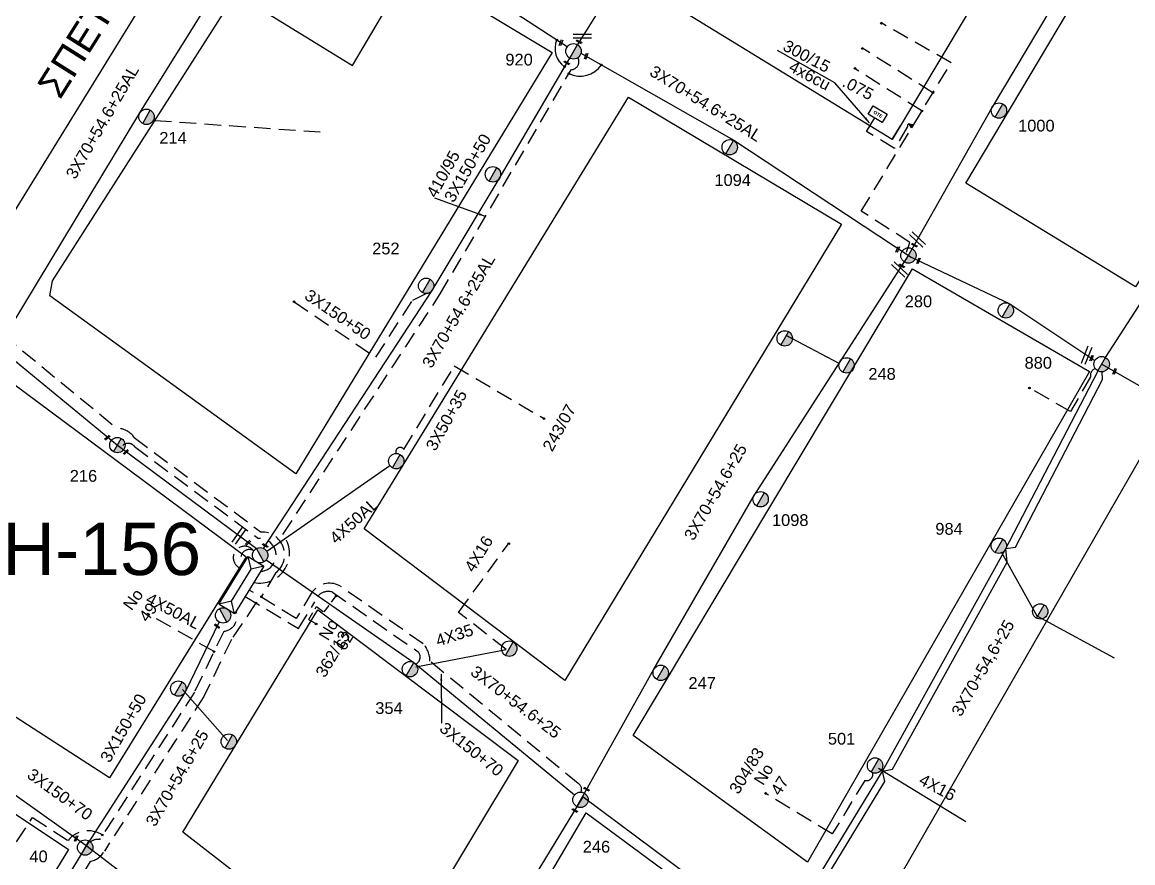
# Model space of a CAD drawing. Header units: millimetres. Extents: x 1421 to 13344, y 800 to 1949.
# Drawn here: x 11012.7 to 11182.8, y 1439.9 to 1568.7 of the extents above; entities that cross this region are included whole.
import ezdxf

# ---------------------------------------------------------------- set-up
doc = ezdxf.new("R2010")
doc.units = ezdxf.units.MM
doc.linetypes.add('DASHED', pattern=[19.05, 12.7, -6.35])
for name, color, linetype in [('Layer2', 7, 'Continuous'), ('Pillar OTE', 7, 'Continuous'), ('Άγνωστα', 7, 'Continuous'), ('Γυμνά εναέρια ΧΤ (3Φ)   4x35CU', 7, 'Continuous'), ('Γυμνά εναέρια ΧΤ (3Φ)   4x50CU', 7, 'Continuous'), ('Εναέρια παροχή ΧΤ 4x16', 7, 'SYN_LINE'), ('Επιγραφές - Σχήματα', 7, 'Continuous'), ('Καλωδια Χ.Τ. 3x50+35', 7, 'Continuous'), ('Καλώδια ΧΤ   3x150+70AL', 7, 'DASHED'), ('Καλώδια ΧΤ   3x150AL+50CU', 7, 'DASHED'), ('Μηχανική τομή', 7, 'Continuous'), ('Στύλος ΦΜ', 7, 'Continuous'), ('Στύλος ΦΜ @ 1', 7, 'Continuous'), ('Συνδέσεις', 7, 'Continuous'), ('Συνεστραμμένα ΧΤ   3x70+54.6+25 AL', 7, 'SYN_LINE'), ('Τομή', 7, 'Continuous'), ('Υποσταθμός εναέριος 2 στύλων', 7, 'Continuous'), ('Υποσταθμός πόλεως', 7, 'Continuous'), ('Υπόβαθρο ΔΕΗ', 7, 'Continuous'), ('Υπόγεια Καλώδια Δικτύου ΧΤ   .075', 7, 'DASHED'), ('Υπόγεια καλώδια Παροχών ΧΤ   4x16AL', 7, 'DASHED'), ('Υπόγεια καλώδια Παροχών ΧΤ   4x50AL', 7, 'DASHED'), ('Υπόγεια καλώδια Παροχών ΧΤ   4x6', 7, 'DASHED')]:
    doc.layers.add(name, color=color, linetype=linetype)
doc.styles.add('arial', font='ARIAL.TTF')
doc.styles.get("Standard").update_dxf_attribs({"font": 'ARIAL.TTF'})
doc.linetypes.add('SYN_LINE', pattern='A,0.5,-0.0001,["/\\/\\/\\/",Standard,S=0.1,R=0,X=0,Y=-0.05],-0.25', length=0.7501)
doc.dimstyles.new('ISO-25', dxfattribs={"dimtxt": 2.5, "dimasz": 2.5, "dimexe": 1.25, "dimexo": 0.625, "dimtad": 1, "dimtxsty": 'Standard', "dimcen": 2.5, "dimadec": 0, "dimazin": 0, "dimtfac": 1, "dimtmove": 0, "dimatfit": 3, "dimfxl": 1, "dimarcsym": 0})

# ---------------------------------------------------------------- blocks, each defined once
blk = doc.blocks.new('ΥΠΑΡΧΩΝ ΤΣΙΜΕΝΤΕΝΙΟΣ ΣΤΥΛΟΣ')
at = {"layer": 'Στύλος ΦΜ'}
blk.add_hatch(color=7, dxfattribs=at).paths.add_polyline_path([(-1.29, -2.28, 0.574793), (2.62, 0, 0.268822), (1.3, 2.27)])
at = {"layer": 'Στύλος ΦΜ', "color": 7}
blk.add_line((-1.29, -2.28), (1.3, 2.27), dxfattribs=at)
blk.add_circle((0, 0), 2.62, dxfattribs=at)
at = {"layer": 'Στύλος ΦΜ', "flags": 4}
for tag, p in [('ΑΡΙΘΜΟΣ', (-4.68, 8.05)), ('ΤΥΠΟΣ', (-4.91, 3.03))]:
    blk.add_attdef(tag, p, '', height=4, dxfattribs=at)
blk = doc.blocks.new('ΥΠΟΣΤΑΘΜΟΣ ΕΝΑΕΡΙΟΣ ΕΠΙ 2 ΣΤΥΛΩΝ')
at = {"layer": 'Υποσταθμός εναέριος 2 στύλων', "linetype": 'Continuous'}
for points in [[(-11.97, -2.11, 0.574793), (-8.45, -0.07, 0.268822), (-9.64, 1.98)], [(9.68, -2.15, 0.574793), (13.19, -0.1, 0.268822), (12.01, 1.95)]]:
    blk.add_hatch(color=256, dxfattribs=at).paths.add_polyline_path(points)
for p, q in [((-11.97, -2.11), (-9.64, 1.98)), ((9.68, -2.15), (12.01, 1.95))]:
    blk.add_line(p, q, dxfattribs=at)
for centre in [(-10.81, -0.07), (10.84, -0.1)]:
    blk.add_circle(centre, 2.36, dxfattribs=at)
at = {"layer": 'Υποσταθμός πόλεως', "linetype": 'Continuous', "ltscale": 40}
blk.add_lwpolyline([(-8.57, 2.82), (8.57, 2.82), (8.57, -2.82), (-8.57, -2.82)], close=True, dxfattribs=at)
for points in [[(-5.75, 0), (-8.57, 2.82)], [(-8.57, -2.82), (-5.75, 0)], [(-5.75, 0), (5.75, 0)], [(5.75, 0), (8.57, 2.82)], [(8.57, -2.82), (5.75, 0)]]:
    blk.add_lwpolyline(points, dxfattribs=at)
at = {"layer": 'Υποσταθμός εναέριος 2 στύλων', "ltscale": 40, "flags": 1}
for tag, p in [('ΜΕΤΑΣΧΗΜΑΤΙΣΜΟΣ', (14.09, 2.51)), ('ΙΣΧΥΣ', (14.07, -0.28)), ('ΑΡΙΘΜΟΣ', (14.19, -3))]:
    blk.add_attdef(tag, p, '', height=1.8, dxfattribs=at)
blk = doc.blocks.new('ΜΗΧΑΝΙΚΗ ΤΟΜΗ')
at = {"layer": 'Μηχανική τομή', "ltscale": 40}
for p, q in [((-1.89, 0.78), (1.89, 0.78)), ((1.89, 0), (-1.89, 0))]:
    blk.add_line(p, q, dxfattribs=at)
blk = doc.blocks.new('_ΣΥΝΔΕΣΗ')
at = {"layer": 'Συνδέσεις', "linetype": 'SYN_LINE', "ltscale": 40}
blk.add_hatch(color=256, dxfattribs=at).paths.add_polyline_path([(0.5, -0.01, 1), (-0.5, -0.01, 1)])
at = {"layer": 'Συνδέσεις'}
blk.add_circle((0, -0.01), 0.5, dxfattribs=at)
blk = doc.blocks.new('ΤΟΜΗ')
at = {"layer": 'Τομή', "ltscale": 40}
for p, q in [((-5.68, 0), (5.68, 0)), ((5.68, -2.33), (-5.68, -2.33))]:
    blk.add_line(p, q, dxfattribs=at)
blk = doc.blocks.new('PILLAR ΟΤΕ')
at = {"layer": 'Pillar OTE', "ltscale": 40}
blk.add_lwpolyline([(-3.31, 2.02), (3.39, 2.02), (3.39, -1.99), (-3.31, -1.99)], close=True, dxfattribs=at)
at = {"layer": 'Pillar OTE', "insert": (-1.81, 0.71), "char_height": 1.3575, "width": 109.961, "attachment_point": 1}
blk.add_mtext('{\\fArial|b1|i0|c161|p34;OTE}', dxfattribs=at)

msp = doc.modelspace()

# ---------------------------------------------------------------- hatches: boundary and pattern name
at = {"layer": 'Pillar OTE', "ltscale": 40}
h = msp.add_hatch(color=256, dxfattribs=at)
h.dxf.hatch_style = 1
h.paths.add_polyline_path([(11149.17992, 1553.00494), (11148.49056, 1553.10023), (11148.86333, 1552.50304)])
h = msp.add_hatch(color=256, dxfattribs=at)
h.dxf.hatch_style = 1
h.paths.add_polyline_path([(11060.70958, 1481.02165), (11060.62051, 1480.61301), (11060.99564, 1480.80868)])

# ---------------------------------------------------------------- linework, layer by layer
at = {"layer": 'Layer2', "color": 133, "linetype": 'DASHED', "ltscale": 0.2}
msp.add_lwpolyline([(11032.98011, 1553.65344), (11058.27739, 1551.87737)], dxfattribs=at)
at = {"layer": 'Pillar OTE', "ltscale": 40}
for points in [[(11148.86333, 1552.50304), (11148.49056, 1553.10023), (11149.17992, 1553.00494), (11148.86333, 1552.50304)], [(11060.99564, 1480.80868), (11060.62051, 1480.61301), (11060.70958, 1481.02165), (11060.99564, 1480.80868)]]:
    msp.add_lwpolyline(points, dxfattribs=at)
at = {"layer": 'Άγνωστα', "color": 27}
msp.add_lwpolyline([(11137.76996, 1516.38429), (11129.6976, 1520.67219)], dxfattribs=at)
at = {"layer": 'Άγνωστα', "color": 1, "linetype": 'DASHED', "ltscale": 0.2}
for points in [[(11177.04723, 1515.60376, 0.411361271), (11176.28857, 1514.35015), (11173.23335, 1509.03224), (11166.99764, 1512.61475)], [(11142.9308, 1453.7015, -0.572146993), (11141.72635, 1452.54066), (11136.74313, 1444.33928), (11126.47556, 1450.57793)]]:
    msp.add_lwpolyline(points, format="xyb", dxfattribs=at)
at = {"layer": 'Άγνωστα', "color": 1}
msp.add_lwpolyline([(11179.95127, 1471.2906), (11168.13779, 1477.69457), (11162.6566, 1487.50349)], dxfattribs=at)
at = {"layer": 'Άγνωστα', "color": 5}
msp.add_lwpolyline([(11037.23922, 1466.46656), (11044.11581, 1458.63102)], dxfattribs=at)
at = {"layer": 'Γυμνά εναέρια ΧΤ (3Φ)   4x35CU', "color": 1}
msp.add_lwpolyline([(11072.95228, 1469.92144), (11086.77398, 1472.61303)], dxfattribs=at)
at = {"layer": 'Γυμνά εναέρια ΧΤ (3Φ)   4x50CU', "color": 133, "linetype": 'Continuous', "ltscale": 0.2}
msp.add_lwpolyline([(11050.12233, 1487.64327), (11068.99274, 1500.77246)], dxfattribs=at)
at = {"layer": 'Εναέρια παροχή ΧΤ 4x16', "color": 1, "ltscale": 20}
msp.add_lwpolyline([(11157.21254, 1446.21049), (11143.79285, 1454.36439)], dxfattribs=at)
at = {"layer": 'Καλωδια Χ.Τ. 3x50+35', "color": 133, "linetype": 'DASHED', "ltscale": 0.2}
msp.add_lwpolyline([(11069.9205, 1502.62223, -0.904119723), (11071.1412, 1503.23471), (11071.1412, 1503.23471), (11071.1412, 1503.23471), (11078.84624, 1516.03513), (11092.58885, 1507.97129)], format="xyb", dxfattribs=at)
at = {"layer": 'Καλώδια ΧΤ   3x150+70AL', "color": 27, "linetype": 'DASHED', "ltscale": 0.2}
msp.add_lwpolyline([(11098.25051, 1450.74033, 0.393023865), (11097.83838, 1452.0514), (11075.11465, 1470.79651, 0.194356664), (11074.06525, 1473.46392), (11061.21689, 1482.41027, 0.353091449), (11057.09517, 1481.43171), (11054.62129, 1477.3513), (11047.43497, 1481.70823)], format="xyb", dxfattribs=at)
at = {"layer": 'Καλώδια ΧΤ   3x150+70AL', "color": 85, "linetype": 'DASHED', "ltscale": 0.2}
msp.add_lwpolyline([(11007.57895, 1436.80186), (11014.26211, 1446.85886), (11019.69381, 1443.34733), (11019.69381, 1443.34733), (11019.69381, 1443.34733, -0.388127219), (11024.96421, 1444.16335)], format="xyb", dxfattribs=at)
at = {"layer": 'Καλώδια ΧΤ   3x150AL+50CU', "color": 62, "linetype": 'DASHED', "ltscale": 0.2}
msp.add_lwpolyline([(11048.14198, 1482.85965, 0.699260143), (11052.60034, 1490.21674), (11076.6968, 1527.05666), (11096.74531, 1561.41943, 0.567390239), (11097.77346, 1563.26017)], format="xyb", dxfattribs=at)
at = {"layer": 'Καλώδια ΧΤ   3x150AL+50CU', "color": 27, "linetype": 'DASHED', "ltscale": 0.2}
msp.add_lwpolyline([(10966.06205, 1554.15101), (10969.71358, 1551.67413, -0.384314777), (10969.3781, 1550.03866), (11009.77204, 1520.77781), (11027.18702, 1506.47874, -0.254596742), (11029.82224, 1505.04852), (11049.2677, 1490.59175, -0.722473908), (11051.53509, 1484.366), (11049.28299, 1480.64579)], format="xyb", dxfattribs=at)
at = {"layer": 'Καλώδια ΧΤ   3x150AL+50CU', "color": 133, "linetype": 'DASHED', "ltscale": 0.2}
msp.add_lwpolyline([(11054.31994, 1525.85592), (11066.83629, 1517.35226), (11072.47504, 1526.13289), (11075.05741, 1527.40737)], dxfattribs=at)
at = {"layer": 'Καλώδια ΧΤ   3x150AL+50CU', "color": 151, "linetype": 'DASHED', "ltscale": 0.2}
msp.add_lwpolyline([(11028.06444, 1503.86911, -0.435341054), (11029.89255, 1503.67387), (11048.85862, 1489.5735, -1.004012161), (11049.18453, 1484.55752)], format="xyb", dxfattribs=at)
at = {"layer": 'Καλώδια ΧΤ   3x150AL+50CU', "color": 1, "linetype": 'DASHED', "ltscale": 0.2}
for points in [[(11046.83186, 1480.72601), (11054.97624, 1475.78822), (11057.47771, 1479.91415, -0.425165616), (11060.17318, 1481.38478), (11073.33571, 1472.21967, -0.478901497), (11072.95369, 1470.35033)], [(11048.47316, 1479.73092), (11044.71907, 1474.15033), (11040.49097, 1465.39162), (11025.26742, 1441.72483, -0.214356855), (11023.0538, 1440.10275), (11006.13943, 1412.09059, -0.393438686), (11002.27118, 1414.9118)]]:
    msp.add_lwpolyline(points, format="xyb", dxfattribs=at)
at = {"layer": 'Καλώδια ΧΤ   3x150AL+50CU', "color": 1, "linetype": 'DASHED', "ltscale": 0.1}
msp.add_lwpolyline([(11057.67752, 1476.50423), (11056.54418, 1477.19135), (11057.76469, 1479.20445), (11058.91046, 1478.34277), (11060.62163, 1480.6181)], dxfattribs=at)
at = {"layer": 'Καλώδια ΧΤ   3x150AL+50CU', "color": 85, "linetype": 'DASHED', "ltscale": 0.2}
msp.add_lwpolyline([(11045.43482, 1478.45083, -0.485021121), (11043.54306, 1475.36996), (11039.04802, 1466.05827), (11024.52258, 1443.47678, 0.235470184), (11023.13344, 1443.09837)], format="xyb", dxfattribs=at)
at = {"layer": 'Καλώδια ΧΤ   3x150AL+50CU', "color": 151, "linetype": 'DASHED', "ltscale": 0.2}
msp.add_arc((11046.75017, 1486.65002), 1.75563, 37.2284642, 250.0830719, dxfattribs=at)
at = {"layer": 'Καλώδια ΧΤ   3x150AL+50CU', "color": 133, "linetype": 'DASHED', "ltscale": 0.2}
msp.add_arc((11047.46762, 1486.58515), 1.3165, 58.8786654, 215.2945763, dxfattribs=at)
at = {"layer": 'Συνεστραμμένα ΧΤ   3x70+54.6+25 AL', "color": 2, "ltscale": 20}
for points in [[(11163.1046, 1672.95261), (11145.80451, 1643.02976), (11120.87314, 1604.03283), (11113.61669, 1590.60672), (11097.69356, 1565.25381)], [(11070.61343, 1404.8137), (11086.2822, 1429.80696), (11098.57155, 1450.00556)], [(11098.57155, 1450.00556), (11117.42616, 1435.97552)]]:
    msp.add_lwpolyline(points, dxfattribs=at)
at = {"layer": 'Συνεστραμμένα ΧΤ   3x70+54.6+25 AL', "color": 151, "ltscale": 20}
msp.add_lwpolyline([(11211.4849, 1638.16335), (11197.29231, 1616.758), (11180.1451, 1587.507), (11161.19934, 1555.67512), (11148.88727, 1533.80105)], dxfattribs=at)
at = {"layer": 'Συνεστραμμένα ΧΤ   3x70+54.6+25 AL', "color": 133, "ltscale": 20}
for points in [[(11096.15559, 1564.92478), (11074.44282, 1579.08137), (11053.99298, 1591.58453), (11022.25289, 1610.90498), (10995.99846, 1624.94075)], [(11008.97592, 1518.90916), (11030.69983, 1554.81002), (11043.38406, 1575.24319), (11052.82638, 1589.53817)]]:
    msp.add_lwpolyline(points, dxfattribs=at)
at = {"layer": 'Συνεστραμμένα ΧΤ   3x70+54.6+25 AL', "color": 133, "linetype": 'SYN_LINE', "ltscale": 20}
for points in [[(11178.57712, 1517.32949), (11204.52502, 1557.43026), (11222.11808, 1586.42985), (11240.65398, 1617.05127)], [(11049.58256, 1488.00114), (11075.47888, 1527.59276), (11085.73152, 1544.71242), (11096.73001, 1563.56362)], [(11128.10646, 1429.24719), (11128.71532, 1429.51382), (11134.95568, 1436.67874), (11134.67023, 1437.89324), (11135.83837, 1437.69221), (11144.75895, 1452.37369), (11144.4503, 1453.96492), (11145.95632, 1454.25704), (11163.5245, 1485.95034), (11163.34147, 1488.05864), (11164.80903, 1488.26766), (11178.1224, 1513.9391), (11178.05652, 1515.13162)]]:
    msp.add_lwpolyline(points, dxfattribs=at)
at = {"layer": 'Συνεστραμμένα ΧΤ   3x70+54.6+25 AL', "color": 62, "ltscale": 20}
msp.add_lwpolyline([(11098.24811, 1563.93647), (11121.63632, 1550.60326), (11148.80385, 1532.69283), (11163.9051, 1525.55851), (11176.96922, 1516.89237)], dxfattribs=at)
at = {"layer": 'Συνεστραμμένα ΧΤ   3x70+54.6+25 AL', "color": 151, "linetype": 'SYN_LINE', "ltscale": 20}
msp.add_lwpolyline([(10957.79944, 1555.01358), (10976.9337, 1542.18459), (11008.97592, 1518.90916), (11027.25024, 1503.9045), (11048.5484, 1488.07033)], dxfattribs=at)
at = {"layer": 'Συνεστραμμένα ΧΤ   3x70+54.6+25 AL', "color": 27, "linetype": 'SYN_LINE', "ltscale": 20}
msp.add_lwpolyline([(11098.77955, 1450.57669), (11109.42919, 1469.59052), (11124.6206, 1495.91102), (11148.40272, 1532.9511)], dxfattribs=at)
at = {"layer": 'Συνεστραμμένα ΧΤ   3x70+54.6+25 AL', "color": 1, "linetype": 'SYN_LINE', "ltscale": 20}
for points in [[(11177.99382, 1516.30631), (11204.42989, 1501.1851), (11222.12986, 1489.03535)], [(11127.61769, 1429.79582), (11134.7192, 1437.94948), (11144.4503, 1453.96492), (11163.23095, 1487.84554), (11177.44934, 1515.26206)], [(11050.05691, 1486.33247), (11072.64811, 1470.60215), (11097.26783, 1450.31388)]]:
    msp.add_lwpolyline(points, dxfattribs=at)
at = {"layer": 'Συνεστραμμένα ΧΤ   3x70+54.6+25 AL', "color": 5, "linetype": 'SYN_LINE', "ltscale": 20}
for points in [[(10920.9188, 1510.16635), (10946.75974, 1493.85967), (10959.6396, 1485.79537), (10979.28825, 1472.97817), (11004.07383, 1455.65657), (11022.42542, 1442.61344)], [(11042.81693, 1476.82138), (11037.61283, 1466.04084), (11022.31253, 1442.25474), (10999.52023, 1404.50802), (10979.87155, 1373.79869)]]:
    msp.add_lwpolyline(points, dxfattribs=at)
at = {"layer": 'Συνεστραμμένα ΧΤ   3x70+54.6+25 AL', "color": 85, "linetype": 'SYN_LINE', "ltscale": 20}
msp.add_lwpolyline([(11022.42542, 1442.61344), (11048.05843, 1422.98982), (11070.61343, 1404.8137)], dxfattribs=at)
at = {"layer": 'Υπόβαθρο ΔΕΗ'}
for points in [[(11113.70362, 1570.60587), (11164.59555, 1653.85124), (11194.50331, 1632.00344), (11145.92289, 1550.71838), (11113.61893, 1570.46735)], [(11157.19323, 1544.02834), (11205.17972, 1624.66618), (11231.17058, 1605.51502), (11183.16058, 1528.14304), (11157.19323, 1544.02834)], [(10964.18706, 1565.43635), (10996.02015, 1623.32417), (11044.79638, 1593.81076), (11007.59808, 1533.57109), (10964.18706, 1565.43635)], [(11016.8908, 1526.79703), (11017.28798, 1529.07834), (11045.4056, 1573.11274), (11063.24069, 1562.07233), (11072.11422, 1577.11304), (11093.83265, 1564.05505), (11054.59008, 1499.50868), (11016.8908, 1526.79703)], [(11137.11342, 1559.42659), (11128.32726, 1564.34073)], [(11065.03451, 1491.05778), (11105.53196, 1557.22357), (11138.14994, 1537.75508), (11095.75755, 1467.8222), (11065.03451, 1491.05778)], [(10934.62227, 1512.01638), (10957.53517, 1553.3001), (11046.98821, 1486.78655), (11026.05375, 1452.94376), (10934.62227, 1512.01638)], [(11106.23562, 1459.44181), (11149.02001, 1530.9265), (11176.14555, 1515.20527), (11132.96313, 1440.04192), (11106.23562, 1459.44181)], [(11143.89517, 1432.31905), (11187.37552, 1507.87473), (11221.14414, 1487.79646), (11175.63382, 1411.19453), (11143.89517, 1432.31905)], [(10909.16849, 1467.94823), (10928.80761, 1502.79368), (11019.7417, 1441.95874), (11003.86777, 1416.03904), (10909.16849, 1467.94823)], [(11037.26799, 1444.62506), (11057.92339, 1478.69403), (11088.62444, 1455.6052), (11067.80422, 1420.90727), (11037.26799, 1444.62506)], [(11078.47811, 1412.53591), (11099.05907, 1447.59824), (11125.8549, 1427.73598), (11105.38574, 1392.05601), (11078.47811, 1412.53591)]]:
    msp.add_lwpolyline(points, dxfattribs=at)
for centre, radius, start, end in [((11097.61351, 1564.64605), 3.34138, 156.5922313, 236.0046674), ((11098.0994, 1564.35526), 3.93921, 244.2512999, 326.0888704)]:
    msp.add_arc(centre, radius, start, end, dxfattribs=at)
at = {"layer": 'Υπόγεια Καλώδια Δικτύου ΧΤ   .075', "color": 27, "linetype": 'DASHED', "ltscale": 0.2}
msp.add_lwpolyline([(11148.09956, 1533.48556), (11148.63707, 1534.954), (11141.16509, 1539.73424), (11154.93915, 1562.47736), (11144.1664, 1568.62655)], dxfattribs=at)
at = {"layer": 'Υπόγεια Καλώδια Δικτύου ΧΤ   .075', "color": 27, "ltscale": 0.2}
for points in [[(11152.15578, 1557.88157), (11141.24767, 1564.7568)], [(11150.47288, 1555.10285), (11140.2969, 1561.52111)]]:
    msp.add_lwpolyline(points, dxfattribs=at)
at = {"layer": 'Υπόγεια καλώδια Παροχών ΧΤ   4x16AL', "color": 1, "linetype": 'DASHED', "ltscale": 0.2}
msp.add_lwpolyline([(11086.77398, 1472.61303), (11079.51244, 1478.28647), (11087.24488, 1488.93485)], dxfattribs=at)
at = {"layer": 'Υπόγεια καλώδια Παροχών ΧΤ   4x50AL', "color": 133, "ltscale": 0.2}
msp.add_lwpolyline([(11070.52342, 1502.87407), (11070.52342, 1502.87407), (11070.52342, 1502.87407), (11070.52342, 1502.87407)], dxfattribs=at)
at = {"layer": 'Υπόγεια καλώδια Παροχών ΧΤ   4x50AL', "color": 85, "linetype": 'DASHED', "ltscale": 0.2}
msp.add_lwpolyline([(11042.05034, 1472.27771), (11031.93734, 1478.02549)], dxfattribs=at)
at = {"layer": 'Υπόγεια καλώδια Παροχών ΧΤ   4x6', "color": 27, "linetype": 'DASHED', "ltscale": 0.2}
msp.add_lwpolyline([(11148.49056, 1553.10023, 0.576003247), (11148.28111, 1552.71491), (11146.26834, 1549.34699), (11141.98852, 1551.95158), (11143.25004, 1554.02448)], format="xyb", dxfattribs=at)
at = {"layer": 'Υπόγεια καλώδια Παροχών ΧΤ   4x6', "linetype": 'DASHED', "ltscale": 0.2}
for points in [[(11145.92289, 1550.71838), (11147.17508, 1552.81357)], [(11057.92339, 1478.69403), (11058.7226, 1478.09298)]]:
    msp.add_lwpolyline(points, dxfattribs=at)

# ---------------------------------------------------------------- block references
at = {"layer": 'Pillar OTE', "xscale": 0.375, "yscale": 0.375, "zscale": 0.375, "rotation": 328.5605060435061}
msp.add_blockref('PILLAR ΟΤΕ', (11143.68322, 1554.6056), dxfattribs=at)
at = {"layer": 'Μηχανική τομή'}
for p, xscale, yscale, zscale, rotation in [((11095.27763, 1565.51133), 0.249999999999919, 0.249999999999919, 0.249999999999919, 68.45138536945211), ((11097.90072, 1565.61813), 0.2500000000002005, 0.2500000000002005, 0.2500000000002005, 331.5446991727721), ((11099.12635, 1563.4358), 0.249999999999919, 0.249999999999919, 0.249999999999919, 68.45138536945211), ((11096.04478, 1562.38916), 0.2500000000002005, 0.2500000000002005, 0.2500000000002005, 331.5446991727721), ((11146.83744, 1533.82696), 0.249999999999919, 0.249999999999919, 0.249999999999919, 68.45138536945211), ((11149.25976, 1534.46284), 0.25, 0.25, 0.25, 330.7648926193752), ((11150.03435, 1532.09966), 0.249999999999919, 0.249999999999919, 0.249999999999919, 68.45138536945211), ((11147.35148, 1531.29146), 0.2500000000002005, 0.2500000000002005, 0.2500000000002005, 331.5446991727721), ((11176.53452, 1517.18073), 0.249999999999919, 0.249999999999919, 0.249999999999919, 68.45138536945211), ((11180.05606, 1515.15871), 0.249999999999919, 0.249999999999919, 0.249999999999919, 68.45138536945211), ((11025.7722, 1504.97792), 0.249999999999919, 0.249999999999919, 0.249999999999919, 41.73814602004245), ((11028.61231, 1502.75805), 0.249999999999919, 0.249999999999919, 0.249999999999919, 41.73814602004245), ((11047.3083, 1488.85847), 0.249999999999919, 0.249999999999919, 0.249999999999919, 41.73814602004245), ((11049.84447, 1488.42997), 0.2500000000002005, 0.2500000000002005, 0.2500000000002005, 331.5446991727721), ((11042.46591, 1476.098), 0.25, 0.25, 0.25, 322.6763499369713), ((11099.06443, 1451.11612), 0.2500000000002005, 0.2500000000002005, 0.2500000000002005, 331.5446991727721), ((11097.26064, 1447.84708), 0.2500000000002005, 0.2500000000002005, 0.2500000000002005, 331.5446991727721), ((11021.0123, 1443.60967), 0.249999999999919, 0.249999999999919, 0.249999999999919, 68.45138536945211)]:
    msp.add_blockref('ΜΗΧΑΝΙΚΗ ΤΟΜΗ', p, dxfattribs=dict(at, xscale=xscale, yscale=yscale, zscale=zscale, rotation=rotation))
at = {"layer": 'Στύλος ΦΜ @ 1', "ltscale": 40}
ref = msp.add_blockref('ΥΠΑΡΧΩΝ ΤΣΙΜΕΝΤΕΝΙΟΣ ΣΤΥΛΟΣ', (11097.108, 1564.23192), dxfattribs=dict(at, xscale=0.4499999999998181, yscale=0.4499999999998181, zscale=0.4499999999998181))
ref.add_attrib('ΤΥΠΟΣ', '920', (11086.66935, 1562.05811), dxfattribs={"layer": 'Στύλος ΦΜ', "height": 1.8, "flags": 4})
ref = msp.add_blockref('ΥΠΑΡΧΩΝ ΤΣΙΜΕΝΤΕΝΙΟΣ ΣΤΥΛΟΣ', (11162.25614, 1555.1552), dxfattribs=dict(at, xscale=0.4499999999998181, yscale=0.4499999999998181, zscale=0.4499999999998181))
ref.add_attrib('ΤΥΠΟΣ', '1000', (11165.19351, 1551.9465), dxfattribs={"layer": 'Στύλος ΦΜ', "height": 1.8, "flags": 4})
ref = msp.add_blockref('ΥΠΑΡΧΩΝ ΤΣΙΜΕΝΤΕΝΙΟΣ ΣΤΥΛΟΣ', (11031.70375, 1554.19417), dxfattribs=dict(at, xscale=0.4499999999998181, yscale=0.4499999999998181, zscale=0.4499999999998181))
ref.add_attrib('ΤΥΠΟΣ', '214', (11033.66248, 1550.06957), dxfattribs={"layer": 'Στύλος ΦΜ', "height": 1.8, "flags": 4})
ref = msp.add_blockref('ΥΠΑΡΧΩΝ ΤΣΙΜΕΝΤΕΝΙΟΣ ΣΤΥΛΟΣ', (11121.02513, 1549.53643), dxfattribs=dict(at, xscale=0.4499999999998181, yscale=0.4499999999998181, zscale=0.4499999999998181))
ref.add_attrib('ΤΥΠΟΣ', '1094', (11118.68299, 1543.60977), dxfattribs={"layer": 'Στύλος ΦΜ', "height": 1.8, "flags": 4})
at = {"layer": 'Στύλος ΦΜ @ 1', "ltscale": 40, "xscale": 0.4499999999998181, "yscale": 0.4499999999998181, "zscale": 0.4499999999998181}
for p in [(11084.76757, 1545.38913), (11163.31954, 1524.53662), (11129.45002, 1520.25655), (11069.95953, 1501.44511), (11168.5851, 1478.42521), (11087.25947, 1472.72693), (11036.58185, 1466.61023), (11044.31228, 1458.49217)]:
    msp.add_blockref('ΥΠΑΡΧΩΝ ΤΣΙΜΕΝΤΕΝΙΟΣ ΣΤΥΛΟΣ', p, dxfattribs=at)
at = {"layer": 'Στύλος ΦΜ @ 1', "ltscale": 40}
ref = msp.add_blockref('ΥΠΑΡΧΩΝ ΤΣΙΜΕΝΤΕΝΙΟΣ ΣΤΥΛΟΣ', (11074.54265, 1528.30734), dxfattribs=dict(at, xscale=0.4499999999998181, yscale=0.4499999999998181, zscale=0.4499999999998181))
ref.add_attrib('ΤΥΠΟΣ', '252', (11066.26723, 1533.12213), dxfattribs={"layer": 'Στύλος ΦΜ', "height": 1.8, "flags": 4})
ref = msp.add_blockref('ΥΠΑΡΧΩΝ ΤΣΙΜΕΝΤΕΝΙΟΣ ΣΤΥΛΟΣ', (11148.40046, 1532.95239), dxfattribs=dict(at, xscale=0.4499999999998181, yscale=0.4499999999998181, zscale=0.4499999999998181))
ref.add_attrib('ΤΥΠΟΣ', '280', (11147.83472, 1525.0345), dxfattribs={"layer": 'Στύλος ΦΜ', "height": 1.8, "flags": 4})
ref = msp.add_blockref('ΥΠΑΡΧΩΝ ΤΣΙΜΕΝΤΕΝΙΟΣ ΣΤΥΛΟΣ', (11138.92246, 1516.12085), dxfattribs=dict(at, xscale=0.4499999999998181, yscale=0.4499999999998181, zscale=0.4499999999998181))
ref.add_attrib('ΤΥΠΟΣ', '248', (11142.26272, 1513.91724), dxfattribs={"layer": 'Στύλος ΦΜ', "height": 1.8, "flags": 4})
ref = msp.add_blockref('ΥΠΑΡΧΩΝ ΤΣΙΜΕΝΤΕΝΙΟΣ ΣΤΥΛΟΣ', (11177.99156, 1516.3076), dxfattribs=dict(at, xscale=0.4499999999998181, yscale=0.4499999999998181, zscale=0.4499999999998181))
ref.add_attrib('ΤΥΠΟΣ', '880', (11166.18245, 1515.61056), dxfattribs={"layer": 'Στύλος ΦΜ', "height": 1.8, "flags": 4})
ref = msp.add_blockref('ΥΠΑΡΧΩΝ ΤΣΙΜΕΝΤΕΝΙΟΣ ΣΤΥΛΟΣ', (11027.24798, 1503.90579), dxfattribs=dict(at, xscale=0.4499999999998181, yscale=0.4499999999998181, zscale=0.4499999999998181))
ref.add_attrib('ΤΥΠΟΣ', '216', (11019.95557, 1498.29629), dxfattribs={"layer": 'Στύλος ΦΜ', "height": 1.8, "flags": 4})
ref = msp.add_blockref('ΥΠΑΡΧΩΝ ΤΣΙΜΕΝΤΕΝΙΟΣ ΣΤΥΛΟΣ', (11125.75856, 1495.60741), dxfattribs=dict(at, xscale=0.4499999999998181, yscale=0.4499999999998181, zscale=0.4499999999998181))
ref.add_attrib('ΤΥΠΟΣ', '1098', (11127.49603, 1491.51684), dxfattribs={"layer": 'Στύλος ΦΜ', "height": 1.8, "flags": 4})
ref = msp.add_blockref('ΥΠΑΡΧΩΝ ΤΣΙΜΕΝΤΕΝΙΟΣ ΣΤΥΛΟΣ', (11162.24612, 1488.49149), dxfattribs=dict(at, xscale=0.4499999999998181, yscale=0.4499999999998181, zscale=0.4499999999998181))
ref.add_attrib('ΤΥΠΟΣ', '984', (11152.52104, 1490.18063), dxfattribs={"layer": 'Στύλος ΦΜ', "height": 1.8, "flags": 4})
ref = msp.add_blockref('ΥΠΑΡΧΩΝ ΤΣΙΜΕΝΤΕΝΙΟΣ ΣΤΥΛΟΣ', (11072.06255, 1469.58026), dxfattribs=dict(at, xscale=0.4499999999998181, yscale=0.4499999999998181, zscale=0.4499999999998181))
ref.add_attrib('ΤΥΠΟΣ', '354', (11066.7436, 1462.725), dxfattribs={"layer": 'Στύλος ΦΜ', "height": 1.8, "flags": 4})
ref = msp.add_blockref('ΥΠΑΡΧΩΝ ΤΣΙΜΕΝΤΕΝΙΟΣ ΣΤΥΛΟΣ', (11110.46305, 1469.02635), dxfattribs=dict(at, xscale=0.4499999999998181, yscale=0.4499999999998181, zscale=0.4499999999998181))
ref.add_attrib('ΤΥΠΟΣ', '247', (11114.70601, 1466.55831), dxfattribs={"layer": 'Στύλος ΦΜ', "height": 1.8, "flags": 4})
ref = msp.add_blockref('ΥΠΑΡΧΩΝ ΤΣΙΜΕΝΤΕΝΙΟΣ ΣΤΥΛΟΣ', (11143.28503, 1454.82473), dxfattribs=dict(at, xscale=0.4499999999998181, yscale=0.4499999999998181, zscale=0.4499999999998181))
ref.add_attrib('ΤΥΠΟΣ', '501', (11136.0641, 1458.02433), dxfattribs={"layer": 'Στύλος ΦΜ', "height": 1.8, "flags": 4})
ref = msp.add_blockref('ΥΠΑΡΧΩΝ ΤΣΙΜΕΝΤΕΝΙΟΣ ΣΤΥΛΟΣ', (11098.17675, 1449.56487), dxfattribs=dict(at, xscale=0.4499999999998181, yscale=0.4499999999998181, zscale=0.4499999999998181))
ref.add_attrib('ΤΥΠΟΣ', '246', (11098.52226, 1441.48591), dxfattribs={"layer": 'Στύλος ΦΜ', "height": 1.8, "flags": 4})
ref = msp.add_blockref('ΥΠΑΡΧΩΝ ΤΣΙΜΕΝΤΕΝΙΟΣ ΣΤΥΛΟΣ', (11022.31027, 1442.25603), dxfattribs=dict(at, xscale=0.4499999999998181, yscale=0.4499999999998181, zscale=0.4499999999998181))
ref.add_attrib('ΤΥΠΟΣ', '40', (11013.77272, 1439.99404), dxfattribs={"layer": 'Στύλος ΦΜ', "height": 1.8, "flags": 4})
at = {"layer": 'Συνδέσεις', "xscale": 0.25, "yscale": 0.25, "zscale": 0.25}
for p in [(11144.24934, 1568.53522), (11094.54712, 1565.97349), (11141.33062, 1564.66547), (11095.74523, 1561.88105), (11101.35786, 1562.16474), (11140.20813, 1561.61119), (11096.38717, 1560.81092), (11152.15578, 1557.88157), (11150.47288, 1555.10285), (11054.29183, 1525.87502), (11166.93574, 1512.64575), (11092.58885, 1507.97129), (11087.19506, 1488.82345), (11048.47469, 1479.72999), (11049.30062, 1480.67491), (11031.93734, 1478.02549), (11057.67905, 1476.5033), (11042.05034, 1472.27771), (11126.52826, 1450.54591), (11024.93533, 1444.18238)]:
    msp.add_blockref('_ΣΥΝΔΕΣΗ', p, dxfattribs=at)
at = {"layer": 'Τομή', "xscale": 0.25, "yscale": 0.25, "zscale": 0.25}
msp.add_blockref('ΤΟΜΗ', (11098.45385, 1566.83614), dxfattribs=at)
at = {"layer": 'Τομή'}
for p, xscale, yscale, zscale, rotation in [((11149.97526, 1535.61532), 0.2499999999998873, 0.2499999999998873, 0.2499999999998873, 316.3818135418195), ((11147.2266, 1531.01014), 0.2499999999998873, 0.2499999999998873, 0.2499999999998873, 316.3818135418195), ((11175.9584, 1517.5629), 0.2499999999998873, 0.2499999999998873, 0.2499999999998873, 248.1909067709115), ((11046.11554, 1489.87905), 0.2500000000000557, 0.2500000000000557, 0.2500000000000557, 234.7941212693303)]:
    msp.add_blockref('ΤΟΜΗ', p, dxfattribs=dict(at, xscale=xscale, yscale=yscale, zscale=zscale, rotation=rotation))
at = {"layer": 'Υποσταθμός εναέριος 2 στύλων', "xscale": 0.4999999999999999, "yscale": 0.4999999999999999, "zscale": 0.4999999999999999, "rotation": 58.44868738462637}
msp.add_blockref('ΥΠΟΣΤΑΘΜΟΣ ΕΝΑΕΡΙΟΣ ΕΠΙ 2 ΣΤΥΛΩΝ', (11046.23538, 1482.44482), dxfattribs=at)

# ---------------------------------------------------------------- texts
at = {"ltscale": 40, "insert": (11014.79094, 1559.01978), "char_height": 4, "width": 64.8866414, "attachment_point": 1, "rotation": 57.8133697, "style": 'arial'}
msp.add_mtext('{\\H1.083x;ΣΠETΣΩN}', dxfattribs=at)
at = {"layer": 'Άγνωστα', "color": 7, "char_height": 1.8, "attachment_point": 1}
for s, gutter_width, insert, rotation in [('3X150+50', 12.5, (11077.17667, 1541.83939), 59.6985733), ('410/95', 12.5, (11074.4759, 1542.52274), 60.903131), ('3X150+50', 12.5, (11056.76384, 1527.91028), 325.5544752), ('3X50+35', 12.5, (11074.37165, 1503.74678), 60.7161311), ('243/07', 12.5, (11092.26287, 1503.64966), 60.903131), ('3X70+54.6+25', 12.5, (11113.92095, 1490.03617), 59.8533125), ('4X35', 12.5, (11075.79528, 1474.74511), 18.0250092), ('3X70+54,6+25', 12.5, (11154.87008, 1463.08195), 59.8533125), ('362/13', 1.92783, (11057.47967, 1469.08474), 59.0220232), ('3X70+54.6+25', 12.5, (11082.26019, 1470.26972), 322.6957338), ('3X150+50', 12.5, (11024.5016, 1456.01017), 60.1994172), ('3X150+70', 12.5, (11077.54964, 1461.62821), 321.4109892), ('3X70+54.6+25', 12.5, (11031.46647, 1446.23341), 59.8533125), ('304/83', 1.85106, (11120.82999, 1451.23354), 58.4351257), ('3X150+70', 12.5, (11014.3185, 1454.52995), 324.0285668)]:
    msp.add_mtext_dynamic_manual_height_columns(s, width=1.8, gutter_width=gutter_width, heights=[0.04535], dxfattribs=dict(at, insert=insert, rotation=rotation))
at = {"layer": 'Άγνωστα', "color": 7}
note = msp.add_mtext_dynamic_manual_height_columns('No ', width=1.8, gutter_width=1.73396, heights=[0.04535, 0], dxfattribs=dict(at, insert=(11025.87547, 1476.65052), char_height=1.8, attachment_point=1, rotation=53.6975226))
for column, words in zip(note.columns.linked_columns, ['49']):
    column.text = words
note = msp.add_mtext_dynamic_manual_height_columns('Nο ', width=1.8, gutter_width=1.92783, heights=[0.04535, 0], dxfattribs=dict(at, insert=(11056.05405, 1471.54264), char_height=1.8, attachment_point=1, rotation=59.0220232))
for column, words in zip(note.columns.linked_columns, ['62']):
    column.text = words
note = msp.add_mtext_dynamic_manual_height_columns('No ', width=1.8, gutter_width=1.85106, heights=[0.04535, 0], dxfattribs=dict(at, insert=(11122.70233, 1449.47934), char_height=1.8, attachment_point=1, rotation=58.4351257))
for column, words in zip(note.columns.linked_columns, ['47']):
    column.text = words
at = {"layer": 'Εναέρια παροχή ΧΤ 4x16', "color": 7, "char_height": 1.8, "attachment_point": 1}
for insert, rotation in [((11080.27989, 1485.21063), 58.6733827), ((11150.68359, 1453.64859), 332.0897021)]:
    msp.add_mtext_dynamic_manual_height_columns('4X16', width=1.8, gutter_width=12.5, heights=[0.04535], dxfattribs=dict(at, insert=insert, rotation=rotation))
at = {"layer": 'Συνεστραμμένα ΧΤ   3x70+54.6+25 AL', "color": 7, "char_height": 1.8, "attachment_point": 1}
for insert, rotation in [((11019.23893, 1545.41038), 59.8533125), ((11109.55388, 1562.18201), 328.042606), ((11073.79999, 1516.43603), 59.8533125)]:
    msp.add_mtext_dynamic_manual_height_columns('3X70+54.6+25AL', width=1.8, gutter_width=12.5, heights=[0.04535], dxfattribs=dict(at, insert=insert, rotation=rotation))
at = {"layer": 'Υπόβαθρο ΔΕΗ', "insert": (11009.63176, 1492.00044), "char_height": 8, "attachment_point": 1}
msp.add_mtext_dynamic_manual_height_columns('H-156', width=84.657329, gutter_width=12.5, heights=[0], dxfattribs=at)
at = {"layer": 'Υπόγεια Καλώδια Δικτύου ΧΤ   .075', "color": 7, "char_height": 1.8, "attachment_point": 1, "rotation": 332.0897021}
for s, heights, insert in [('300/15', [0.11759], (11129.85217, 1566.08029)), ('4x6cu', [0.11759], (11130.75038, 1562.89379)), ('.075', [0.04535], (11138.95894, 1560.55432))]:
    msp.add_mtext_dynamic_manual_height_columns(s, width=1.8, gutter_width=12.5, heights=heights, dxfattribs=dict(at, insert=insert))
at = {"layer": 'Υπόγεια καλώδια Παροχών ΧΤ   4x50AL', "color": 7, "char_height": 1.8, "attachment_point": 1}
for insert, rotation in [((11059.54731, 1489.96215), 42.2461074), ((11032.28689, 1481.39489), 332.0897021)]:
    msp.add_mtext_dynamic_manual_height_columns('4X50AL', width=1.8, gutter_width=12.5, heights=[0.04535], dxfattribs=dict(at, insert=insert, rotation=rotation))

# ---------------------------------------------------------------- leaders
at = {"layer": 'Επιγραφές - Σχήματα', "ltscale": 40}
for points in [[(11142.4608, 1553.25687), (11137.11342, 1559.42659)], [(11083.63016, 1538.9403), (11075.87838, 1541.73705)], [(11076.84349, 1468.81955), (11076.86412, 1461.33071)]]:
    msp.add_leader(points, dimstyle='ISO-25', override={"dimasz": 1, "dimtad": 0}, dxfattribs=at)

doc.saveas('drawing.dxf')
